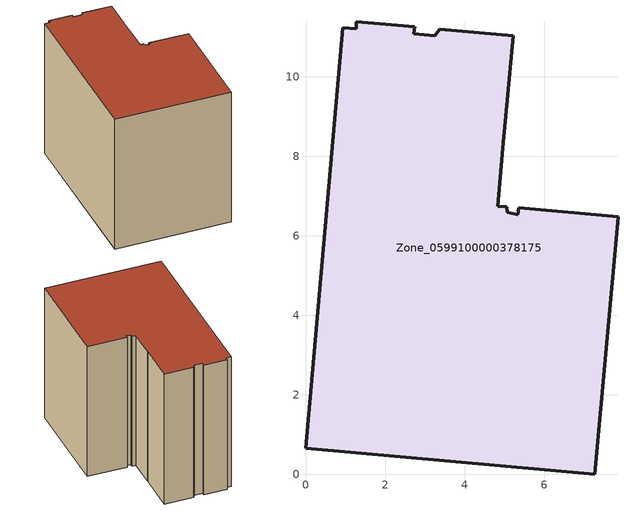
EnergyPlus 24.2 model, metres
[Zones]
Zone_0599100000378175
 floor ground (C_G): 5.34,6.52 5.36,6.7 7.86,6.47 7.27,0 0,0.66 0.93,11.23 1.28,11.21 1.28,11.38 2.75,11.25 2.72,11.08 3.26,11.03 3.37,11.2 5.22,11.03 5,8.6 4.99,8.48 4.83,6.75 5.07,6.73 5.07,6.59 z0
 wall outside (C_F): 7.27,0 7.86,6.47 5.36,6.7 5.34,6.52 5.07,6.59 5.07,6.73 4.83,6.75 4.99,8.48 5,8.6 5.22,11.03 3.37,11.2 3.26,11.03 2.72,11.08 2.75,11.25 1.28,11.38 1.28,11.21 0.93,11.23 0,0.66 7.27,0 z0:9.09
 roof outside (C_R): 5.36,6.7 5.34,6.52 5.07,6.59 5.07,6.73 4.83,6.75 4.99,8.48 5,8.6 5.22,11.03 3.37,11.2 3.26,11.03 2.72,11.08 2.75,11.25 1.28,11.38 1.28,11.21 0.93,11.23 0,0.66 7.27,0 7.86,6.47 z9.09
[BUILDING]
Pand.0599100000378175: North Axis=0; Terrain=City; Loads Convergence Tolerance Value=0.04; Temperature Convergence Tolerance Value=0.4; Solar Distribution=FullExterior; Maximum Number of Warmup Days=25; Minimum Number of Warmup Days=1
[Site:Location]
Rotterdam.The.Hague.AP_ZH_NLD Design_Conditions: Latitude=51.96; Longitude=4.45; Time Zone=1; Elevation=-4.5
[SITE:GROUNDTEMPERATURE:BUILDINGSURFACE]
18, 18, 18, 18, 18, 18, 18, 18, 18, 18, 18, 18
[MATERIAL] Thermal Absorptance=0.9; Solar Absorptance=0.7; Visible Absorptance=0.7
Name | Roughness | Thickness | Conductivity | Density | Specific Heat
G.TI.1992-2005 | MediumSmooth | 0.15 | 0.06 | 540 | 1210
F.TI.1992-2005 | Rough | 0.3 | 0.12 | 1920 | 840
R.TI.1992-2005 | MediumRough | 0.2 | 0.08 | 1500 | 1000
[CONSTRUCTION]
C_G: G.TI.1992-2005
C_F: F.TI.1992-2005
C_R: R.TI.1992-2005
[ZONE]
Zone_0599100000378175: Type=1; Multiplier=1; Ceiling Height=Autocalculate; Volume=Autocalculate; Floor Area=autocalculate; Part of Total Floor Area=Yes
[ZONEINFILTRATION:DESIGNFLOWRATE]
Infil_Zone_0599100000378175: Zone or ZoneList or Space or SpaceList=Zone_0599100000378175; Schedule=AlwaysOn; Design Flow Rate Calculation Method=Flow/Area; Flow Rate per Floor Area=0.0015; Constant Term Coefficient=1; Temperature Term Coefficient=0; Velocity Term Coefficient=0; Velocity Squared Term Coefficient=0
[HVACTEMPLATE:ZONE:IDEALLOADSAIRSYSTEM]
Zone_0599100000378175: Maximum Heating Supply Air Temperature=50; Minimum Cooling Supply Air Temperature=13; Maximum Heating Supply Air Humidity Ratio=0.0156; Minimum Cooling Supply Air Humidity Ratio=0.0077; Heating Limit=NoLimit; Cooling Limit=NoLimit; Dehumidification Control Type=ConstantSensibleHeatRatio; Cooling Sensible Heat Ratio=0.7; Dehumidification Setpoint=60; Humidification Control Type=None; Humidification Setpoint=30; Outdoor Air Method=None; Outdoor Air Flow Rate per Person=0.00944; Outdoor Air Flow Rate per Zone Floor Area=0; Outdoor Air Flow Rate per Zone=0; Demand Controlled Ventilation Type=None; Outdoor Air Economizer Type=NoEconomizer; Heat Recovery Type=None; Sensible Heat Recovery Effectiveness=0.7; Latent Heat Recovery Effectiveness=0.65
[ZONECONTROL:THERMOSTAT]
ThermostatControl_Zone_0599100000378175: Zone or ZoneList=Zone_0599100000378175; Control Type Schedule=DualSetpointControlType; Control 1=Thermostat_Zone_0599100000378175; Temperature Difference Between Cutout And Setpoint=0
[THERMOSTATSETPOINT:DUALSETPOINT]
Thermostat_Zone_0599100000378175: Heating Setpoint Temperature Schedule=HeatingSetpoint_Zone_0599100000378175; Cooling Setpoint Temperature Schedule=CoolingSetpoint_Zone_0599100000378175
[SCHEDULE:COMPACT]
HeatingSetpoint_Zone_0599100000378175: Through: 12/31, For: AllDays, Until: 24:00, 21
CoolingSetpoint_Zone_0599100000378175: Through: 12/31, For: AllDays, Until: 24:00, 24
DualSetpointControlType: Through: 12/31, For: AllDays, Until: 24:00, 4
AlwaysOn: Through: 12/31, For: AllDays, Until: 24:00, 1
